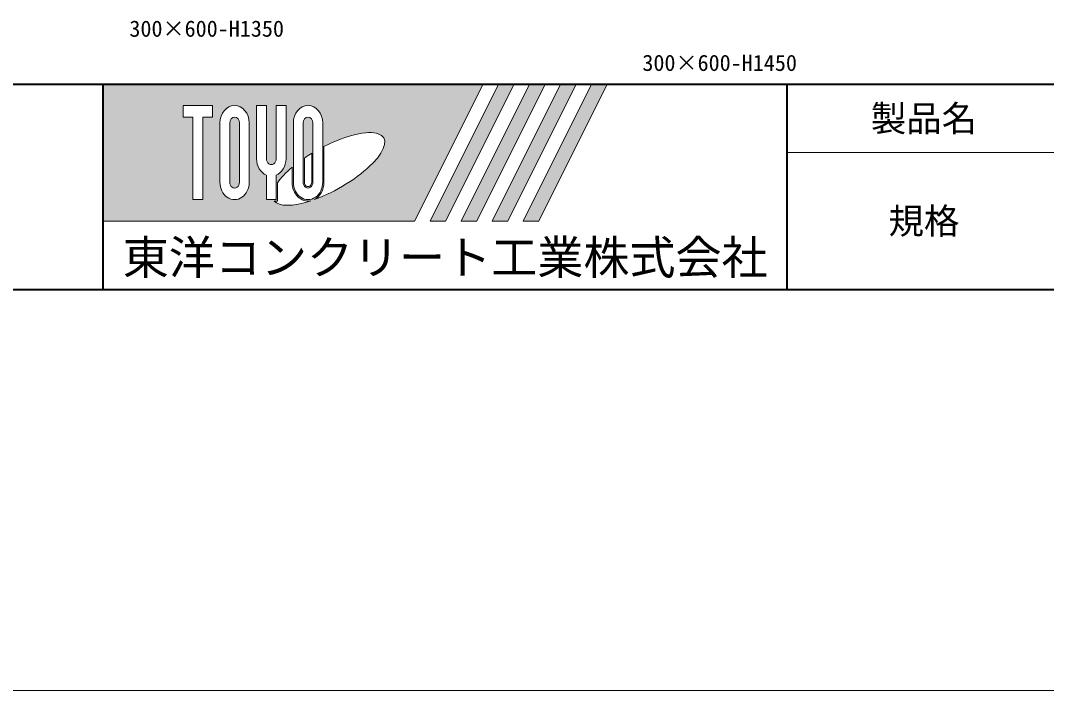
# Model space of a CAD drawing. Units: millimetres at full size, sheet at 1:40; details may follow other scales. Extents: x 69750 to 116230, y -28801 to 513.
# Drawn here: x 90038 to 93038, y -28801 to -26841 of the extents above; entities that cross this region are included whole.
import ezdxf
from ezdxf.enums import TextEntityAlignment as Align

# ---------------------------------------------------------------- set-up
doc = ezdxf.new("R2010")
doc.units = ezdxf.units.MM
doc.header["$LTSCALE"] = 40
doc.layers.add('0_2', color=7, linetype='Continuous', lineweight=13)
doc.layers.add('図枠', color=7, linetype='Continuous', lineweight=5)
doc.layers.add('文字', color=7, linetype='Continuous')
doc.styles.add('ＭＳ ゴシック', font='')
doc.styles.get('ＭＳ ゴシック').set_extended_font_data('MS Gothic')

msp = doc.modelspace()

# ---------------------------------------------------------------- hatches: boundary and pattern name
at = {"layer": '図枠'}
h = msp.add_hatch(color=256, dxfattribs=at)
h.paths.add_polyline_path([(90279.71, -27027.79), (90279.71, -27427.79), (91190.34, -27427.79), (91390.34, -27027.79)])
edge = h.paths.add_edge_path(flags=16)
edge.add_ellipse((90938.61, -27275.46), major_axis=(161.62, 90.46), ratio=0.3471473, start_angle=-144.31122, end_angle=72.1899, ccw=False)
edge.add_ellipse((90878.76, -27314.52), major_axis=(0, 55), ratio=0.8463542, start_angle=-160.70346, end_angle=-90)
edge.add_line((90925.31, -27314.52), (90925.31, -27209.67))
edge = h.paths.add_edge_path(flags=16)
edge.add_ellipse((90878.76, -27141.06), major_axis=(0, 50.77), ratio=0.8463542, start_angle=-90, end_angle=90, ccw=False)
edge.add_line((90921.73, -27141.06), (90921.73, -27314.52))
edge.add_ellipse((90878.76, -27314.52), major_axis=(0, 50.77), ratio=0.8463542, start_angle=90, end_angle=-90, ccw=False)
edge.add_line((90835.79, -27314.52), (90835.79, -27141.06))
edge = h.paths.add_edge_path(flags=16)
edge.add_line((90893.08, -27141.06), (90893.08, -27314.52))
edge.add_ellipse((90878.76, -27314.52), major_axis=(0, 16.92), ratio=0.8463542, start_angle=90, end_angle=-90, ccw=False)
edge.add_line((90864.44, -27314.52), (90864.44, -27141.06))
edge.add_ellipse((90878.76, -27141.06), major_axis=(0, 16.92), ratio=0.8463542, start_angle=-90, end_angle=90, ccw=False)
edge = h.paths.add_edge_path(flags=16)
edge.add_line((90889.5, -27229.72), (90889.5, -27314.52))
edge.add_ellipse((90878.76, -27314.52), major_axis=(0, 12.69), ratio=0.8463541, start_angle=90, end_angle=-90, ccw=False)
edge.add_line((90868.02, -27314.52), (90868.02, -27243.6))
edge.add_ellipse((90938.61, -27275.46), major_axis=(161.62, 90.46), ratio=0.3471473, start_angle=107.79174, end_angle=126.47132, ccw=False)
edge = h.paths.add_edge_path(flags=16)
edge.add_ellipse((90771.34, -27245.77), major_axis=(0, 50.77), ratio=0.8463542, start_angle=-163.34117, end_angle=-90, ccw=False)
edge.add_line((90785.66, -27293.63), (90785.66, -27365.29))
edge.add_line((90785.66, -27365.29), (90757.02, -27365.29))
edge.add_line((90757.02, -27365.29), (90757.02, -27293.63))
edge.add_ellipse((90771.34, -27245.77), major_axis=(0, 50.77), ratio=0.8463542, start_angle=90, end_angle=163.34117, ccw=False)
edge.add_line((90728.37, -27245.77), (90728.37, -27090.29))
edge.add_line((90728.37, -27090.29), (90757.02, -27090.29))
edge.add_line((90757.02, -27090.29), (90757.02, -27245.77))
edge.add_ellipse((90771.34, -27245.77), major_axis=(0, 16.92), ratio=0.8463542, start_angle=90, end_angle=-90)
edge.add_line((90785.66, -27245.77), (90785.66, -27090.29))
edge.add_line((90785.66, -27090.29), (90814.31, -27090.29))
edge.add_line((90814.31, -27090.29), (90814.31, -27245.77))
edge = h.paths.add_edge_path(flags=16)
edge.add_line((90832.21, -27270.73), (90832.21, -27314.52))
edge.add_ellipse((90878.76, -27314.52), major_axis=(0, 55), ratio=0.8463542, start_angle=90, end_angle=-171.54427)
edge.add_ellipse((90938.61, -27275.46), major_axis=(161.62, 90.46), ratio=0.3471473, start_angle=-178.64954, end_angle=-148.29244, ccw=False)
edge.add_line((90779.49, -27369.52), (90789.24, -27369.52))
edge.add_line((90789.24, -27369.52), (90789.24, -27315.89))
edge.add_ellipse((90938.61, -27275.46), major_axis=(161.62, 90.46), ratio=0.3471473, start_angle=148.21912, end_angle=165.90812, ccw=False)
edge = h.paths.add_edge_path(flags=16)
edge.add_ellipse((90663.92, -27141.06), major_axis=(0, 50.77), ratio=0.8463542, start_angle=-90, end_angle=90, ccw=False)
edge.add_line((90706.89, -27141.06), (90706.89, -27314.52))
edge.add_ellipse((90663.92, -27314.52), major_axis=(0, 50.77), ratio=0.8463542, start_angle=90, end_angle=-90, ccw=False)
edge.add_line((90620.95, -27314.52), (90620.95, -27141.06))
edge = h.paths.add_edge_path(flags=16)
edge.add_line((90678.24, -27141.06), (90678.24, -27314.52))
edge.add_ellipse((90663.92, -27314.52), major_axis=(0, 16.92), ratio=0.8463542, start_angle=90, end_angle=-90, ccw=False)
edge.add_line((90649.59, -27314.52), (90649.59, -27141.06))
edge.add_ellipse((90663.92, -27141.06), major_axis=(0, 16.92), ratio=0.8463542, start_angle=-90, end_angle=90, ccw=False)
h.paths.add_polyline_path([(90599.46, -27090.29), (90599.46, -27124.13), (90570.82, -27124.13), (90570.82, -27365.29), (90542.17, -27365.29), (90542.17, -27124.13), (90513.53, -27124.13), (90513.53, -27090.29)], flags=16)
for points in [[(91235.71, -27427.79), (91281.09, -27427.79), (91481.09, -27027.79), (91435.71, -27027.79)], [(91571.84, -27027.79), (91526.46, -27027.79), (91326.46, -27427.79), (91371.84, -27427.79)], [(91662.59, -27027.79), (91617.21, -27027.79), (91417.21, -27427.79), (91462.59, -27427.79)], [(91753.34, -27027.79), (91707.96, -27027.79), (91507.96, -27427.79), (91553.34, -27427.79)]]:
    msp.add_hatch(color=256, dxfattribs=at).paths.add_polyline_path(points)

# ---------------------------------------------------------------- linework, layer by layer
at = {"layer": '0_2', "color": 1}
msp.add_line((69750.38, -28800.81), (116229.71, -28800.81), dxfattribs=at)
at = {"layer": '図枠', "lineweight": 40}
for p, q in [((83229.71, -27027.79), (98829.71, -27027.79)), ((90279.71, -27627.79), (90279.71, -27027.79)), ((92279.71, -27627.79), (92279.71, -27027.79)), ((83229.71, -27627.79), (98829.71, -27627.79))]:
    msp.add_line(p, q, dxfattribs=at)
at = {"layer": '図枠'}
for p, q in [((91390.34, -27027.79), (91190.34, -27427.79)), ((91435.71, -27027.79), (91235.71, -27427.79)), ((91481.09, -27027.79), (91281.09, -27427.79)), ((91526.46, -27027.79), (91326.46, -27427.79)), ((91571.84, -27027.79), (91371.84, -27427.79)), ((91617.21, -27027.79), (91417.21, -27427.79)), ((91662.59, -27027.79), (91462.59, -27427.79)), ((91707.96, -27027.79), (91507.96, -27427.79)), ((91753.34, -27027.79), (91553.34, -27427.79)), ((90513.53, -27090.29), (90513.53, -27124.13)), ((90513.53, -27090.29), (90599.46, -27090.29)), ((90599.46, -27090.29), (90599.46, -27124.13)), ((90728.37, -27090.29), (90757.02, -27090.29)), ((90728.37, -27245.77), (90728.37, -27090.29)), ((90757.02, -27090.29), (90757.02, -27245.77)), ((90785.66, -27090.29), (90814.31, -27090.29)), ((90785.66, -27245.77), (90785.66, -27090.29)), ((90814.31, -27090.29), (90814.31, -27245.77)), ((90542.17, -27124.13), (90513.53, -27124.13)), ((90542.17, -27124.13), (90542.17, -27365.29)), ((90570.82, -27124.13), (90570.82, -27365.29)), ((90599.46, -27124.13), (90570.82, -27124.13)), ((90620.95, -27141.06), (90620.95, -27314.52)), ((90649.59, -27314.52), (90649.59, -27141.06)), ((90678.24, -27141.06), (90678.24, -27314.52)), ((90706.89, -27314.52), (90706.89, -27141.06)), ((90835.79, -27141.06), (90835.79, -27314.52)), ((90864.44, -27314.52), (90864.44, -27141.06)), ((90893.08, -27141.06), (90893.08, -27314.52)), ((90921.73, -27314.52), (90921.73, -27141.06)), ((90925.31, -27314.52), (90925.31, -27209.67)), ((90889.5, -27229.72), (90889.5, -27314.52)), ((90868.02, -27314.52), (90868.02, -27243.6)), ((90757.02, -27293.63), (90757.02, -27365.29)), ((90785.66, -27293.63), (90785.66, -27365.29)), ((90832.21, -27270.73), (90832.21, -27314.52)), ((90789.24, -27315.89), (90789.24, -27369.52)), ((90570.82, -27365.29), (90542.17, -27365.29)), ((90785.66, -27365.29), (90757.02, -27365.29)), ((90779.49, -27369.52), (90789.24, -27369.52)), ((90279.71, -27427.79), (91190.34, -27427.79)), ((91235.71, -27427.79), (91281.09, -27427.79)), ((91326.46, -27427.79), (91371.84, -27427.79)), ((91417.21, -27427.79), (91462.59, -27427.79)), ((91507.96, -27427.79), (91553.34, -27427.79))]:
    msp.add_line(p, q, dxfattribs=at)
at = {"layer": '図枠', "lineweight": 13}
msp.add_line((98829.71, -27227.79), (92279.71, -27227.79), dxfattribs=at)
at = {"layer": '図枠'}
for centre, major_axis, ratio, start_param, end_param in [((90663.92, -27141.06), (0, 50.77), 0.846354, 4.712389, 7.8539816), ((90878.76, -27141.06), (0, 50.77), 0.846354, 4.712389, 7.8539816), ((90663.92, -27141.06), (0, 16.92), 0.846354, 4.712389, 7.8539816), ((90878.76, -27141.06), (0, 16.92), 0.846354, 4.712389, 7.8539816), ((90938.61, -27275.46), (161.62, 90.46), 0.347147, 4.2621853, 7.7429163), ((90938.61, -27275.46), (161.62, 90.46), 0.347147, 1.6817405, 1.8219833), ((90771.34, -27245.77), (0, 50.77), 0.846354, 1.5707963, 2.8017557), ((90771.34, -27245.77), (0, 16.92), 0.846354, 1.5707963, 4.712389), ((90771.34, -27245.77), (0, 50.77), 0.846354, 3.4814296, 4.712389), ((90938.61, -27275.46), (161.62, 90.46), 0.347147, 2.0815197, 2.5155126), ((90663.92, -27314.52), (0, 50.77), 0.846354, 1.5707963, 4.712389), ((90663.92, -27314.52), (0, 16.92), 0.846354, 1.5707963, 4.712389), ((90878.76, -27314.52), (0, 55), 0.846354, 1.5707963, 3.3154679), ((90878.76, -27314.52), (0, 50.77), 0.846354, 1.5707963, 4.712389), ((90878.76, -27314.52), (0, 16.92), 0.846354, 1.5707963, 4.712389), ((90878.76, -27314.52), (0, 12.69), 0.846354, 1.5707963, 4.712389), ((90878.76, -27314.52), (0, 55), 0.846354, 3.5338438, 4.712389), ((90938.61, -27275.46), (161.62, 90.46), 0.347147, 3.2093975, 4.2004451)]:
    msp.add_ellipse(centre, major_axis=major_axis, ratio=ratio, start_param=start_param, end_param=end_param, dxfattribs=at)

# ---------------------------------------------------------------- texts
at = {"layer": '図枠', "style": 'ＭＳ ゴシック'}
for s, height, p in [('製品名', 75.95, (92679.71, -27127.79)), ('規格', 75.95, (92679.71, -27427.79)), ('東洋コンクリート工業株式会社', 98.74, (91279.71, -27534.04))]:
    msp.add_text(s, height=height, dxfattribs=at).set_placement(p, align=Align.MIDDLE_CENTER)
at = {"layer": '文字', "style": 'ＭＳ ゴシック'}
for s, p in [('300×600-H1350', (90582.33, -26865.17)), ('300×600-H1450', (92082.33, -26965.17))]:
    msp.add_text(s, height=47.47, dxfattribs=at).set_placement(p, align=Align.MIDDLE_CENTER)

doc.saveas('drawing.dxf')
